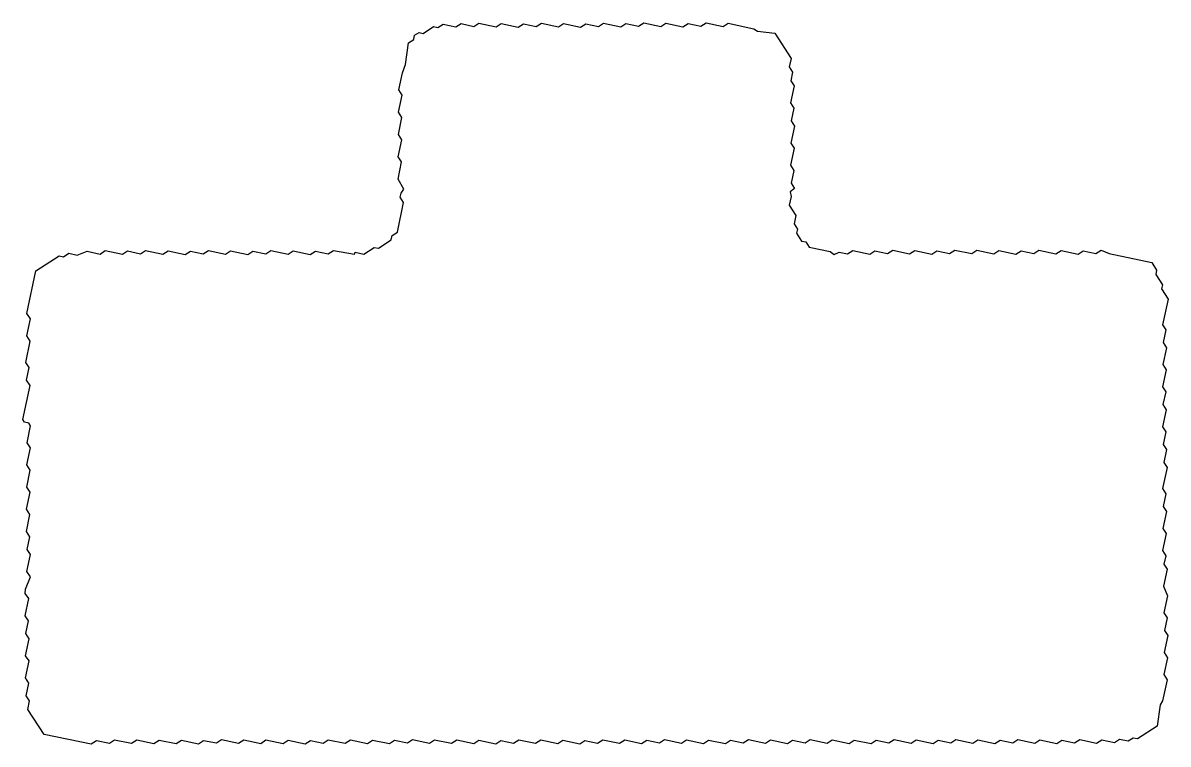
# Model space of a CAD drawing. Header units: millimetres. Extents: x -35.2 to 35.4, y -22.1 to 22.4.
import ezdxf

# ---------------------------------------------------------------- set-up
doc = ezdxf.new("R2010")
doc.units = ezdxf.units.MM

msp = doc.modelspace()

# ---------------------------------------------------------------- linework, layer by layer
at = {"layer": 'TRACE'}
msp.add_lwpolyline([(-33.9278, -21.5195), (-34.9408, -19.9849), (-34.8297, -19.4599), (-35.039, -19.1428), (-34.8725, -18.3553), (-35.0819, -18.0382), (-34.8601, -16.9883), (-35.0696, -16.6711), (-34.848, -15.6211), (-35.0576, -15.3038), (-34.8915, -14.5163), (-35.1012, -14.1989), (-34.88, -13.1489), (-35.0897, -12.8314), (-35.0727, -12.5609), (-34.778, -11.8002), (-34.9878, -11.4825), (-34.767, -10.4324), (-34.977, -10.1146), (-34.8115, -9.3269), (-35.0215, -9.0091), (-34.8011, -7.9586), (-35.0112, -7.6406), (-34.791, -6.59), (-35.0012, -6.2719), (-34.7812, -5.221), (-34.9915, -4.9027), (-34.7717, -3.8517), (-34.9821, -3.5332), (-34.7625, -2.4819), (-34.8677, -2.3226), (-35.1332, -2.2668), (-35.2385, -2.1074), (-34.7998, -0.0039), (-35.0105, 0.3151), (-34.8462, 1.1043), (-35.057, 1.4234), (-34.7834, 2.7391), (-34.9944, 3.0585), (-34.7756, 4.1115), (-34.9867, 4.4311), (-34.4406, 7.0651), (-32.9993, 7.996), (-32.7337, 7.9393), (-32.4136, 8.1462), (-31.8827, 8.0329), (-31.2787, 8.2732), (-30.4829, 8.1034), (-30.1631, 8.3101), (-29.1029, 8.0838), (-28.7834, 8.2905), (-27.9889, 8.1208), (-27.6695, 8.3275), (-26.611, 8.1014), (-26.2918, 8.308), (-25.2341, 8.082), (-24.9151, 8.2886), (-24.1224, 8.1192), (-23.8036, 8.3257), (-22.7473, 8.0999), (-22.4287, 8.3064), (-21.3733, 8.0807), (-21.0547, 8.2872), (-20.2637, 8.118), (-19.9453, 8.3244), (-18.8912, 8.099), (-18.573, 8.3054), (-17.5196, 8.08), (-17.2015, 8.2864), (-16.412, 8.1174), (-16.094, 8.3238), (-14.7879, 8.0875), (-14.7427, 8.215), (-14.2169, 8.1025), (-13.5813, 8.515), (-13.3185, 8.4588), (-12.5242, 8.9744), (-12.4693, 9.237), (-12.1515, 9.4433), (-11.7668, 11.282), (-11.9746, 11.6012), (-11.9197, 11.864), (-11.751, 12.1024), (-12.1077, 12.7285), (-11.8879, 13.7804), (-12.0959, 14.1001), (-11.8761, 15.1527), (-12.0842, 15.4726), (-11.8644, 16.5259), (-12.0726, 16.8461), (-11.8528, 17.9001), (-12.0611, 18.2205), (-11.8413, 19.2753), (-11.6413, 19.7833), (-11.4567, 21.1224), (-11.1384, 21.3293), (-11.0834, 21.5933), (-10.8152, 21.7677), (-10.5519, 21.7106), (-9.9153, 22.1246), (-9.6521, 22.0675), (-9.3338, 22.2745), (-8.5443, 22.1034), (-8.2261, 22.3104), (-7.4369, 22.1393), (-7.1187, 22.3464), (-6.0669, 22.1185), (-5.7487, 22.3255), (-4.6974, 22.0978), (-4.3793, 22.3048), (-3.5911, 22.1342), (-3.273, 22.3412), (-2.2224, 22.1139), (-1.9044, 22.3209), (-0.8542, 22.0937), (-0.5362, 22.3008), (0.2512, 22.1305), (0.5692, 22.3376), (1.6188, 22.1108), (1.9368, 22.3179), (2.7238, 22.1478), (3.0418, 22.355), (4.0908, 22.1284), (4.4088, 22.3356), (5.4576, 22.1092), (5.7756, 22.3164), (6.5621, 22.1467), (6.8801, 22.3539), (7.9285, 22.1278), (8.2466, 22.335), (9.8188, 21.9962), (10.0616, 21.8495), (11.1287, 21.7141), (12.1249, 20.1652), (12.0125, 19.6384), (12.2181, 19.3188), (12.1058, 18.7923), (12.3114, 18.4729), (12.0869, 17.4205), (12.2924, 17.1013), (12.1241, 16.3126), (12.3296, 15.9936), (12.1054, 14.9425), (12.3109, 14.6238), (12.0867, 13.5734), (12.2922, 13.2549), (12.1242, 12.4676), (12.3296, 12.1492), (12.071, 11.9303), (12.1282, 11.6437), (12.0163, 11.1192), (12.4271, 10.4829), (12.3152, 9.9587), (12.5205, 9.6407), (12.4646, 9.3787), (12.7726, 8.9018), (13.0338, 8.846), (13.2391, 8.5281), (14.5452, 8.2489), (14.7822, 8.0798), (15.0868, 8.2269), (15.6092, 8.1153), (15.9264, 8.3214), (16.9712, 8.0982), (17.2885, 8.3043), (18.0721, 8.1369), (18.3895, 8.343), (19.4343, 8.1199), (19.7518, 8.326), (20.7967, 8.1029), (21.1142, 8.309), (21.8979, 8.1418), (22.2156, 8.3479), (23.2607, 8.1249), (23.5784, 8.3311), (24.6237, 8.1082), (24.9415, 8.3144), (25.9869, 8.0915), (26.3049, 8.2977), (27.0891, 8.1306), (27.4072, 8.3368), (28.453, 8.114), (28.7712, 8.3203), (29.8172, 8.0975), (30.1356, 8.3038), (30.9203, 8.1368), (31.2388, 8.3431), (31.7426, 8.142), (34.3596, 7.5854), (34.6666, 7.109), (34.6096, 6.8471), (35.019, 6.2121), (34.962, 5.9502), (35.3714, 5.3154), (35.0296, 3.7452), (35.2343, 3.428), (35.0637, 2.6434), (35.2685, 2.3262), (35.0411, 1.2805), (35.246, 0.9635), (35.0189, -0.0818), (35.2238, -0.3988), (35.0537, -1.1824), (35.2586, -1.4993), (35.032, -2.5438), (35.2369, -2.8605), (35.0672, -3.6437), (35.2721, -3.9604), (35.1026, -4.7433), (35.3076, -5.0599), (35.0253, -6.3644), (35.2303, -6.6809), (35.0612, -7.4634), (35.2662, -7.7799), (35.0409, -8.8229), (35.246, -9.1393), (35.021, -10.1821), (35.2261, -10.4985), (35.1137, -11.0197), (35.3189, -11.3361), (35.0942, -12.3785), (35.3328, -12.9745), (35.1085, -14.0167), (35.3138, -14.333), (35.1457, -15.1146), (35.351, -15.4309), (35.1272, -16.4728), (35.3325, -16.7891), (35.1089, -17.831), (35.3144, -18.1473), (35.0352, -19.4495), (34.89, -19.6908), (34.7007, -21.0121), (33.4833, -21.7982), (33.2222, -21.7423), (32.9055, -21.9469), (32.3833, -21.8353), (32.0667, -22.0399), (31.2837, -21.8726), (30.9671, -22.0772), (29.9235, -21.8542), (29.607, -22.0589), (28.8245, -21.8918), (28.5081, -22.0965), (27.465, -21.8738), (27.1488, -22.0785), (26.1059, -21.856), (25.7897, -22.0607), (25.0077, -21.8939), (24.6917, -22.0987), (23.6492, -21.8765), (23.3332, -22.0813), (22.2909, -21.8592), (21.975, -22.0641), (21.1934, -21.8976), (20.8775, -22.1025), (19.8355, -21.8807), (19.5197, -22.0856), (18.4778, -21.864), (18.162, -22.069), (17.3807, -21.9028), (17.0649, -22.1078), (16.0232, -21.8864), (15.7074, -22.0915), (14.6657, -21.8702), (14.35, -22.0754), (13.3083, -21.8542), (12.9926, -22.0594), (12.2113, -21.8936), (11.8957, -22.0989), (10.8539, -21.878), (10.5382, -22.0833), (9.4964, -21.8625), (9.1807, -22.0678), (8.3993, -21.9024), (8.0836, -22.1078), (7.0415, -21.8872), (6.7258, -22.0927), (5.6837, -21.8723), (5.3679, -22.0778), (4.3256, -21.8575), (4.0098, -22.0631), (3.2279, -21.898), (2.9121, -22.1036), (1.8694, -21.8836), (1.5535, -22.0893), (0.5105, -21.8694), (0.1946, -22.0751), (-0.5878, -21.9103), (-0.9039, -22.1161), (-1.9473, -21.8964), (-2.2634, -22.1023), (-3.3072, -21.8827), (-3.6234, -22.0887), (-4.6675, -21.8692), (-4.9838, -22.0752), (-5.7671, -21.9107), (-6.0835, -22.1168), (-7.1283, -21.8975), (-7.4448, -22.1037), (-8.4901, -21.8846), (-8.8066, -22.0908), (-9.8524, -21.8718), (-10.1691, -22.0781), (-11.2153, -21.8592), (-11.5321, -22.0656), (-12.3171, -21.9015), (-12.634, -22.108), (-13.6812, -21.8892), (-13.9983, -22.0958), (-15.046, -21.8771), (-15.3633, -22.0838), (-16.4115, -21.8652), (-16.729, -22.072), (-17.5156, -21.9082), (-17.8332, -22.115), (-18.8826, -21.8966), (-19.2003, -22.1036), (-20.2504, -21.8853), (-20.5684, -22.0923), (-21.6191, -21.8741), (-21.9373, -22.0813), (-22.9888, -21.8631), (-23.3071, -22.0704), (-24.0962, -21.9068), (-24.4148, -22.1142), (-25.4676, -21.8962), (-25.7864, -22.1036), (-26.84, -21.8858), (-27.159, -22.0933), (-28.2135, -21.8755), (-28.5327, -22.0832), (-29.5881, -21.8654), (-29.9075, -22.0732), (-30.6997, -21.91), (-31.0193, -22.1178), (-33.9278, -21.5195)], close=True, dxfattribs=at)

doc.saveas('drawing.dxf')
